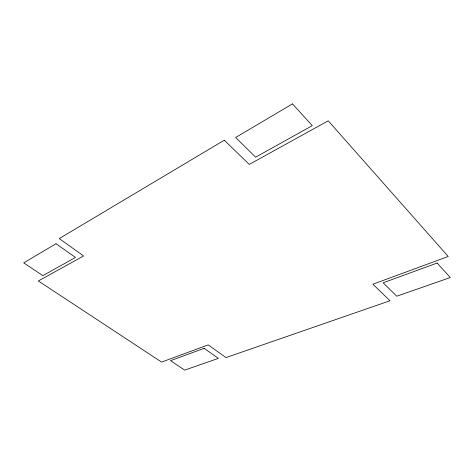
<?xml version="1.0" encoding="UTF-8"?>
<svg xmlns="http://www.w3.org/2000/svg" width="474" height="474" viewBox="0 0 474 474"><rect width="100%" height="100%" fill="white"/><g stroke="black" fill="none" stroke-linecap="round" stroke-linejoin="round"><path stroke-width="0.71" d="M224.291 140.209L59.25 238.588L83.608 255.966L38.335 280.975L161.563 362.077L208.216 344.894L225.991 357.58L389.995 300.765L372.92 284.222L448.22 256.481L328.221 120.811L249.283 164.425L224.291 140.209M56.045 243.731L23.7 262.863L42.856 275.625L75.485 257.459L56.045 243.731M292.482 103.883L235.667 137.49L255.646 157.172L312.265 125.651L292.482 103.883M204.146 348.337L170.492 360.661L184.688 370.117L218.366 358.38L204.146 348.337M437.123 263.046L383.146 282.806L396.75 296.214L450.3 277.551L437.123 263.046"/></g></svg>
